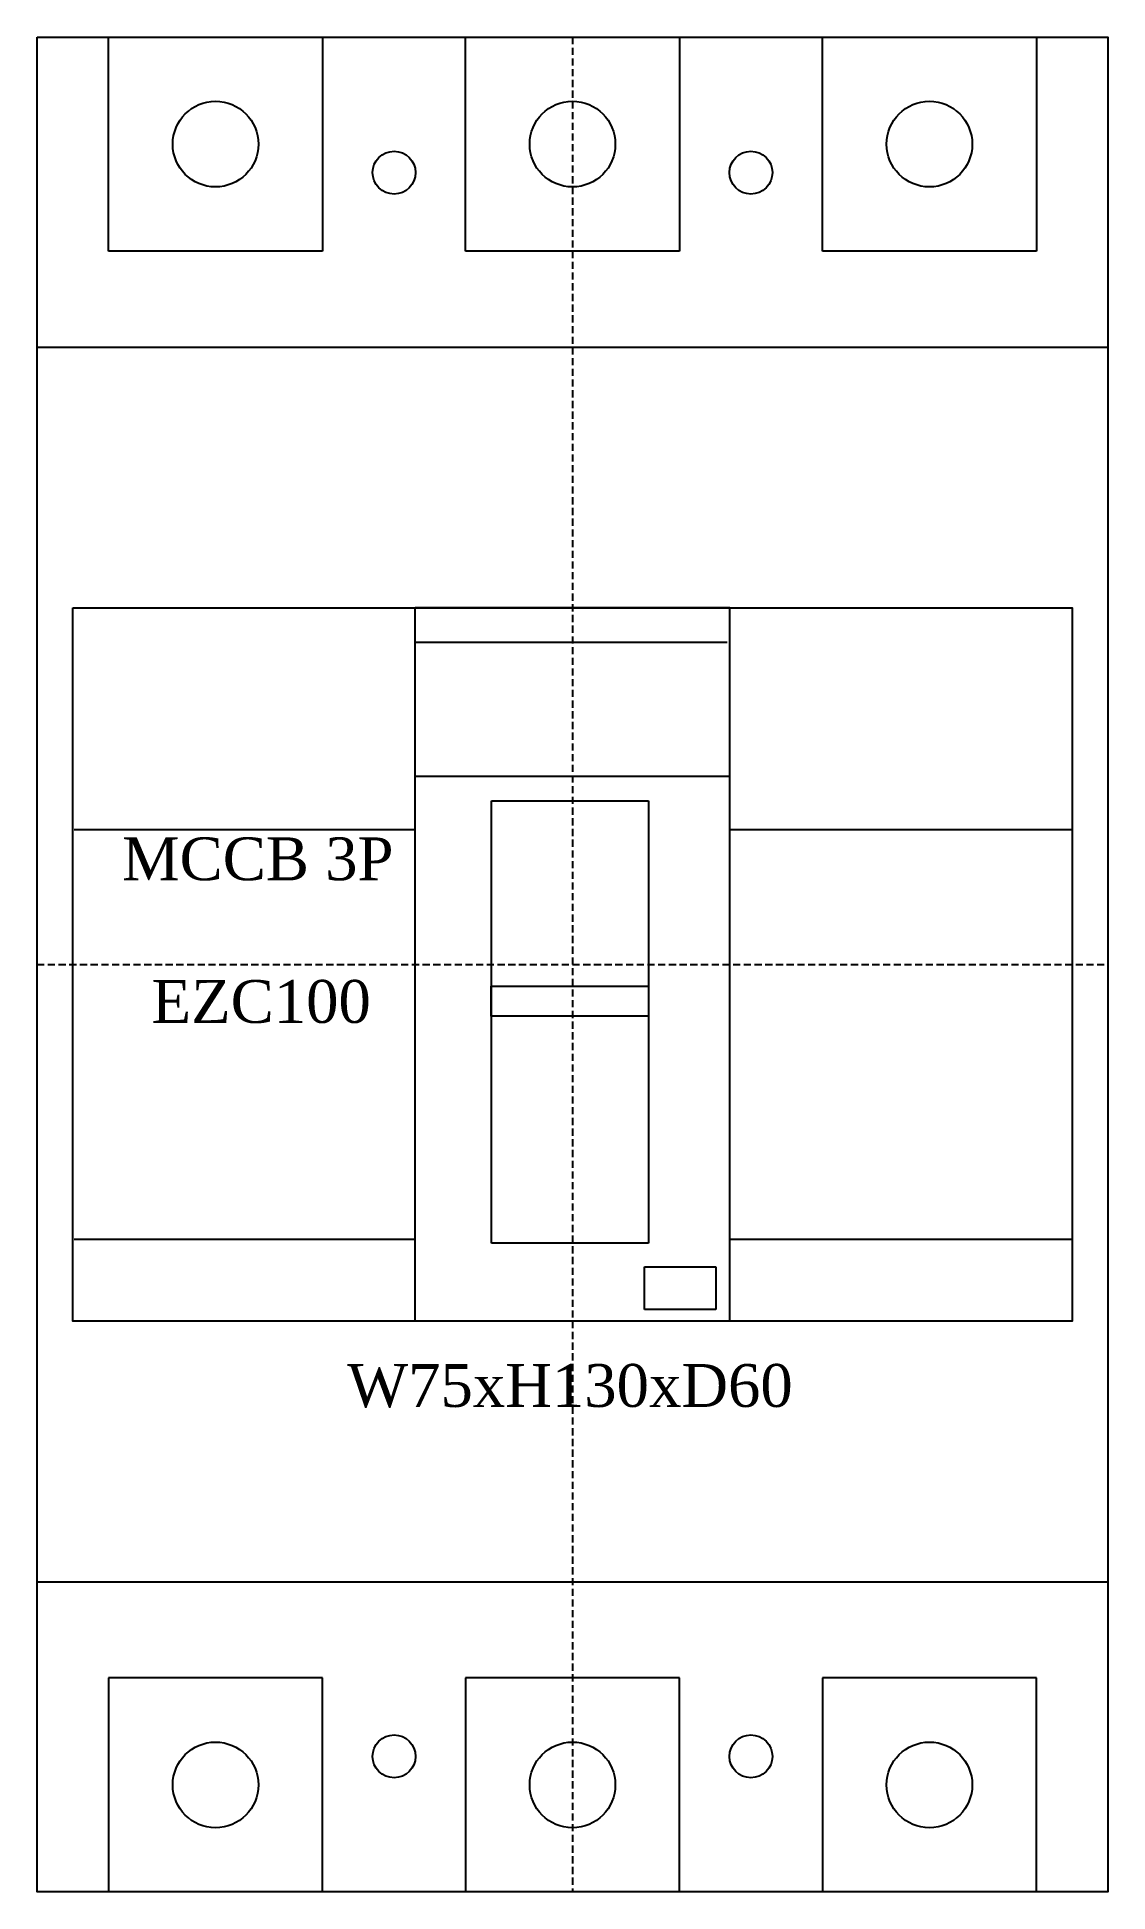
# Model space of a CAD drawing. Extents: x 0 to 75, y 0 to 130.
import ezdxf
from ezdxf.enums import TextEntityAlignment as Align

# ---------------------------------------------------------------- set-up
doc = ezdxf.new("R2010")
doc.units = 0
doc.linetypes.add('DASHED', pattern=[0.75, 0.5, -0.25])
doc.layers.add('--4N-THT. MCB-MCCB-ACB', color=124, linetype='CONTINUOUS')
doc.layers.add('--8N-THT. FIXING HOLE', color=4, linetype='CONTINUOUS')
doc.styles.add('VNI-TNR-DIM', font='times.ttf')

# ---------------------------------------------------------------- blocks, each defined once
blk = doc.blocks.new('06 - N - SC MCCB EZC100 3 PHASE')
at = {"layer": '--4N-THT. MCB-MCCB-ACB'}
for p, q in [((-32.5, 50), (-32.5, 65)), ((-17.5, 65), (-17.5, 50)), ((-7.5, 50), (-7.5, 65)), ((7.5, 65), (7.5, 50)), ((17.5, 50), (17.5, 65)), ((32.5, 65), (32.5, 50)), ((-17.5, 50), (-32.5, 50)), ((7.5, 50), (-7.5, 50)), ((32.5, 50), (17.5, 50)), ((-37.5, 43.26), (37.5, 43.26)), ((-11.03, 22.6), (10.84, 22.6)), ((-11.05, 13.21), (10.98, 13.21)), ((-5.68, 11.47), (5.32, 11.47)), ((-5.68, -19.54), (-5.68, 11.47)), ((-5.68, 11.47), (-5.68, 11.47)), ((5.32, 11.47), (5.32, -19.54)), ((-34.91, 9.46), (-11.01, 9.46)), ((11.06, 9.46), (34.98, 9.46)), ((-5.69, -1.53), (5.32, -1.51)), ((-5.69, -3.63), (-5.69, -1.53)), ((5.32, -1.51), (5.32, -3.63)), ((5.32, -3.63), (-5.69, -3.63)), ((5.32, -3.63), (5.32, -3.63)), ((-34.91, -19.24), (-11.01, -19.24)), ((11.06, -19.24), (34.98, -19.24)), ((5.32, -19.54), (-5.68, -19.54)), ((5.04, -21.19), (10.04, -21.19)), ((5.04, -24.19), (5.04, -21.19)), ((5.04, -21.19), (5.04, -21.19)), ((10.04, -21.19), (10.04, -24.19)), ((10.04, -24.19), (5.04, -24.19)), ((-37.5, -43.26), (37.5, -43.26)), ((-17.5, -50), (-32.5, -50)), ((-32.5, -50), (-32.5, -65)), ((-17.5, -65), (-17.5, -50)), ((7.5, -50), (-7.5, -50)), ((-7.5, -50), (-7.5, -65)), ((7.5, -65), (7.5, -50)), ((32.5, -50), (17.5, -50)), ((17.5, -50), (17.5, -65)), ((32.5, -65), (32.5, -50))]:
    blk.add_line(p, q, dxfattribs=at)
at = {"layer": '--4N-THT. MCB-MCCB-ACB', "color": 6, "linetype": 'DASHED'}
for p, q in [((0, 65), (0, -65)), ((-37.5, 0), (37.5, 0))]:
    blk.add_line(p, q, dxfattribs=at)
at = {"layer": '--4N-THT. MCB-MCCB-ACB'}
blk.add_lwpolyline([(-37.5, 65), (37.5, 65), (37.5, -65), (-37.5, -65)], close=True, dxfattribs=at)
at = {"layer": '--4N-THT. MCB-MCCB-ACB', "color": 1}
blk.add_lwpolyline([(-35, 25), (35, 25), (35, -25), (-35, -25)], close=True, dxfattribs=at)
at = {"layer": '--4N-THT. MCB-MCCB-ACB', "color": 2}
blk.add_lwpolyline([(-11.01, 25.01), (10.99, 25.01), (10.99, -24.99), (-11.01, -24.99)], close=True, dxfattribs=at)
at = {"layer": '--4N-THT. MCB-MCCB-ACB'}
for centre in [(-25, 57.5), (0, 57.5), (25, 57.5), (-25, -57.5), (0, -57.5), (25, -57.5)]:
    blk.add_circle(centre, 3, dxfattribs=at)
at = {"layer": '--8N-THT. FIXING HOLE'}
for centre in [(-12.5, 55.5), (12.5, 55.5), (-12.5, -55.5), (12.5, -55.5)]:
    blk.add_circle(centre, 1.5, dxfattribs=at)
at = {"layer": '--4N-THT. MCB-MCCB-ACB', "color": 3, "style": 'VNI-TNR-DIM'}
for s, p in [('MCCB 3P', (-31.55, 5.91)), ('EZC100', (-29.48, -4.09))]:
    blk.add_text(s, height=3, dxfattribs=at).set_placement(p)
at = {"layer": '--4N-THT. MCB-MCCB-ACB', "color": 3, "insert": (-0.18, -29.54), "char_height": 3, "attachment_point": 5, "style": 'VNI-TNR-DIM'}
blk.add_mtext_dynamic_manual_height_columns('W75xH130xD60', width=16.0524, gutter_width=15, heights=[0], dxfattribs=at)
at = {"layer": '--4N-THT. MCB-MCCB-ACB', "color": 3, "style": 'VNI-TNR-DIM'}
for tag, p in [('15~100A', (-22.94, 2.3)), ('7.5~30KA', (-22.94, -6.96))]:
    blk.add_attdef(tag, text='', height=3, dxfattribs=at).set_placement(p, align=Align.MIDDLE_CENTER)

msp = doc.modelspace()

# ---------------------------------------------------------------- block references
msp.add_blockref('06 - N - SC MCCB EZC100 3 PHASE', (37.5, 65))

doc.saveas('drawing.dxf')
